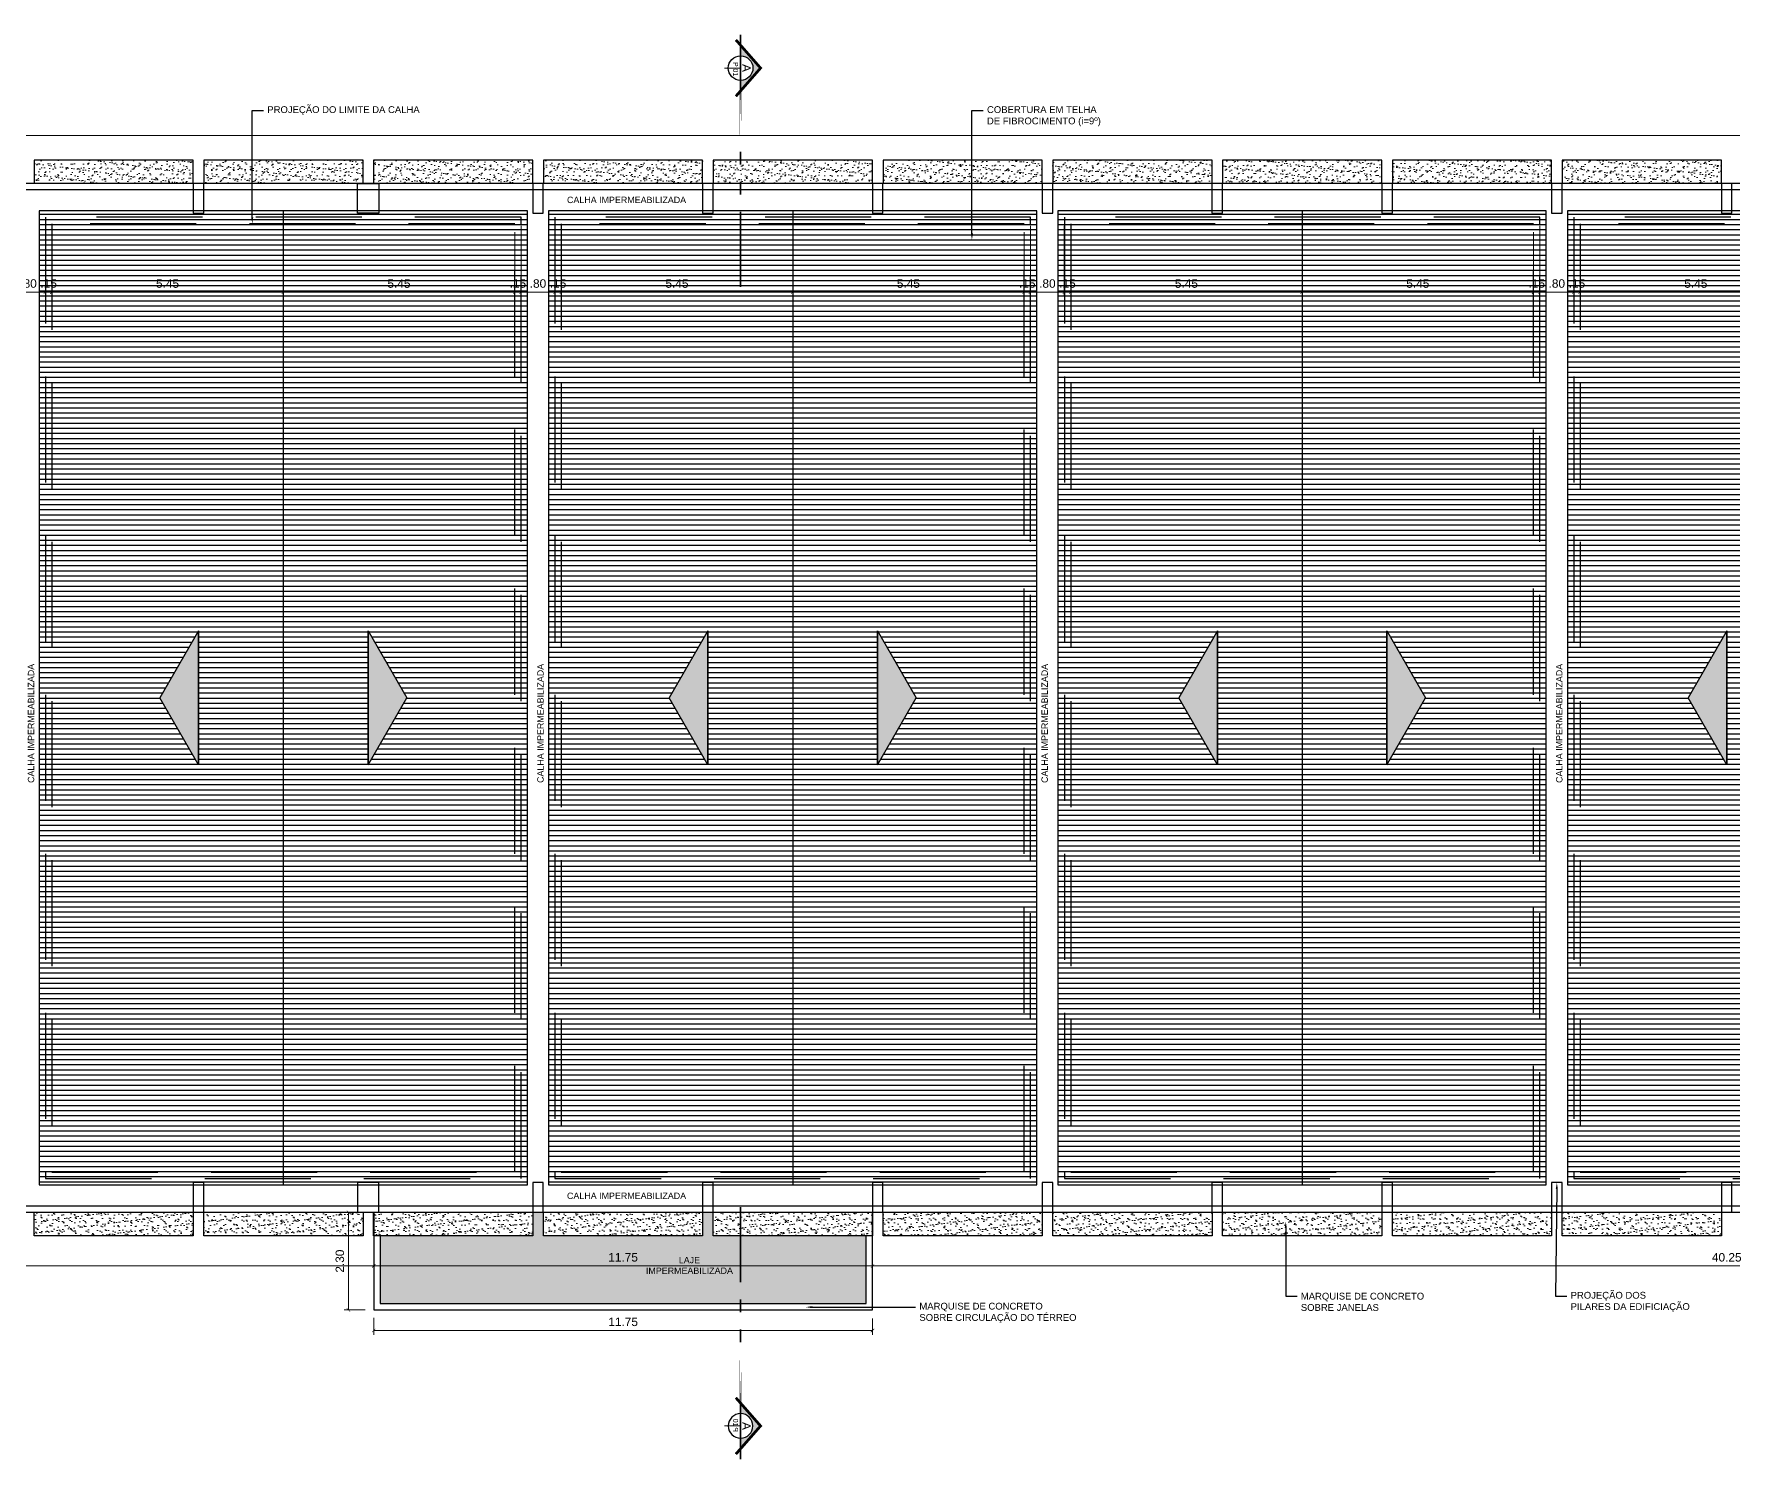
# Model space of a CAD drawing. Header units: metres. Extents: x 2362 to 4220, y 91 to 382.
# Drawn here: x 2886.05 to 2926.05, y 216.11 to 249.72 of the extents above; entities that cross this region are included whole.
import ezdxf
from ezdxf import colors
from ezdxf.entities.mleader import LeaderData, LeaderLine
from ezdxf.enums import TextEntityAlignment as Align
from ezdxf.math import Vec2, Vec3

# ---------------------------------------------------------------- set-up
doc = ezdxf.new("R2010")
doc.units = ezdxf.units.M
doc.header["$LTSCALE"] = 5
doc.header["$MEASUREMENT"] = 0
doc.linetypes.add('DASHED', pattern=[0.75, 0.5, -0.25])
for name, color, linetype, lineweight in [('2prancha', 4, 'Continuous', 18), ('COTAS', 1, 'Continuous', 0), ('HACH', 251, 'Continuous', 5), ('texto', 3, 'Continuous', 25)]:
    doc.layers.add(name, color=color, linetype=linetype, lineweight=lineweight)
for name, color, linetype in [('COTA 1 100', 2, 'Continuous'), ('HACHURA', 251, 'Continuous'), ('PENA 0.15', 7, 'Continuous'), ('PENA 01', 1, 'Continuous'), ('PENA 02', 2, 'Continuous'), ('PENA 06', 6, 'Continuous'), ('projeção', 7, 'DASHED'), ('SIMB_CORTE', 3, 'Continuous'), ('TXT ESPECIFICAÇÕES', 7, 'Continuous')]:
    doc.layers.add(name, color=color, linetype=linetype)
doc.styles.add('Luana', font='arial.ttf')
doc.styles.get("Standard").update_dxf_attribs({"font": 'arial.ttf'})
doc.dimstyles.new('arial100', dxfattribs={"dimtxt": 0.2, "dimasz": 0.08, "dimexe": 0.1, "dimexo": 0.2, "dimgap": 0.1, "dimtad": 1, "dimzin": 4, "dimdsep": 46, "dimtxsty": 'Luana', "dimblk": 'ARCHTICK', "dimcen": 0, "dimclrd": 7, "dimclre": 7, "dimclrt": 256, "dimadec": 0, "dimazin": 0, "dimtfac": 1, "dimtix": 1, "dimtmove": 0, "dimatfit": 3, "dimldrblk": 'CLOSEDBLANK', "dimfxl": 0, "dimlwd": 5, "dimlwe": 5, "dimarcsym": 0})

# ---------------------------------------------------------------- blocks, each defined once
blk = doc.blocks.new('marqcob')
at = {"layer": 'HACH'}
h = blk.add_hatch(dxfattribs=at)
h.set_pattern_fill('AR-SAND', color=256, scale=0.1, style=0)
h.set_pattern_definition([(37.5, (3333.03723, 129.61111), (-0.0062993, 0.1926824), [0, -0.152, 0, -0.17, 0, -0.1625]), (7.5, (3333.03723, 129.6111), (0.176978, 0.282215), [0, -0.082, 0, -0.137, 0, -0.0525]), (327.5, (3332.91423, 129.61111), (0.311414, 0.000566), [0, -0.05, 0, -0.18, 0, -0.235]), (317.5, (3332.91423, 129.6111), (0.300613, 0.087768), [0, -0.025, 0, -0.118, 0, -0.135])])
h.paths.add_polyline_path([(3336.787, 130.161), (3333.037, 130.161), (3333.037, 129.611), (3336.787, 129.611)])
at = {"layer": 'PENA 02'}
for p, q in [((3333.037, 129.611), (3333.037, 130.161)), ((3336.787, 130.161), (3336.787, 129.611)), ((3336.787, 129.611), (3333.037, 129.611))]:
    blk.add_line(p, q, dxfattribs=at)
blk = doc.blocks.new('cob 1')
at = {"layer": 'HACHURA', "ltscale": 1.5}
h = blk.add_hatch(dxfattribs=at)
h.set_pattern_fill('_USER,_O', color=256, scale=0.12, pattern_type=0)
h.set_pattern_definition([(0, (0.12266, -0.05), (0, 0.12), [])])
h.paths.add_polyline_path([(5.874, 22.9), (0.123, 22.9), (0.123, -0.05), (5.874, -0.05)])
h.paths.add_polyline_path([(3.878, 13.001), (3.878, 9.849), (2.967, 11.425)], flags=16)
h.paths.add_polyline_path([(5.874, -0.05), (11.625, -0.05), (11.625, 22.9), (5.874, 22.9)])
h.paths.add_polyline_path([(7.87, 13.001), (8.781, 11.425), (7.87, 9.849)], flags=16)
at = {"layer": 'PENA 0.15', "ltscale": 1.5}
h = blk.add_hatch(color=256, dxfattribs=at)
h.dxf.hatch_style = 1
h.paths.add_polyline_path([(3.878, 13.001), (2.967, 11.425), (3.878, 9.849)])
h = blk.add_hatch(color=256, dxfattribs=at)
h.dxf.hatch_style = 1
h.paths.add_polyline_path([(7.87, 9.849), (8.781, 11.425), (7.87, 13.001)])
for points in [[(3.878, 9.849), (3.878, 13.001), (2.967, 11.425)], [(3.878, 13.001), (3.878, 9.849), (2.967, 11.425)], [(7.87, 9.849), (7.87, 13.001), (8.781, 11.425)], [(7.87, 13.001), (7.87, 9.849), (8.781, 11.425)]]:
    blk.add_lwpolyline(points, dxfattribs=at)
at = {"layer": 'PENA 01'}
blk.add_lwpolyline([(0.123, -0.05), (11.625, -0.05), (11.625, 22.9), (0.123, 22.9)], close=True, dxfattribs=at)
at = {"layer": 'PENA 02', "ltscale": 1.5}
blk.add_line((5.874, 22.9), (5.874, -0.05), dxfattribs=at)
at = {"layer": 'PENA 06', "ltscale": 1.5}
blk.add_line((11.625, 0), (11.625, 18.47), dxfattribs=at)
at = {"layer": 'projeção'}
for points in [[(0.273, 0.1), (11.475, 0.1), (11.475, 22.75), (0.273, 22.75)], [(0.423, 0.25), (11.325, 0.25), (11.325, 22.6), (0.423, 22.6)]]:
    blk.add_lwpolyline(points, close=True, dxfattribs=at)
blk = doc.blocks.new('SIMBOLOCORTE')
at = {"layer": 'PENA 02'}
blk.add_hatch(color=251, dxfattribs=at).paths.add_polyline_path([(0.29, 0), (0.537, 0), (0, 0.47), (-0.537, 0), (-0.29, 0, -1)])
at = {"layer": 'COTAS', "ltscale": 50}
blk.add_lwpolyline([(0, -0.378), (0, 0)], dxfattribs=at)
at = {"layer": 'PENA 02', "const_width": 0.0654}
blk.add_lwpolyline([(-0.665, -0.112), (0, 0.47), (0.665, -0.112)], dxfattribs=at)
at = {"layer": 'PENA 02', "color": 1, "const_width": 0.0392}
blk.add_lwpolyline([(1.648, 0), (-0.785, 0)], close=True, dxfattribs=at)
for points in [[(2.274, 0), (1.969, 0)], [(2.98, 0), (2.675, 0)], [(5.159, 0), (3.381, 0)]]:
    blk.add_lwpolyline(points, dxfattribs=at)
at = {"layer": 'PENA 02'}
blk.add_circle((0, 0), 0.29, dxfattribs=at)
at = {"layer": 'PENA 02', "style": 'Luana'}
for tag, height, p in [('CORTE', 0.2, (-0.001, 0.04)), ('PRANCHA', 0.117, (0.102, -0.177))]:
    blk.add_attdef(tag, text='', height=height, dxfattribs=at).set_placement(p, align=Align.CENTER)
at = {"layer": 'texto', "color": 250, "style": 'Luana'}
blk.add_text('P', height=0.117, dxfattribs=at).set_placement((-0.143, -0.176))
blk = doc.blocks.new('_ArchTick')
at = {"color": 0, "linetype": 'ByBlock', "const_width": 0.15}
blk.add_lwpolyline([(-0.5, -0.5), (0.5, 0.5)], dxfattribs=at)
blk = doc.blocks.new('*D56')
at = {"layer": 'COTA 1 100', "color": 7, "lineweight": 5}
for p, q in [((2813.798, 246.399), (2813.798, 247.43)), ((2946.048, 247.33), (2813.798, 247.33)), ((2946.048, 246.399), (2946.048, 247.43))]:
    blk.add_line(p, q, dxfattribs=at)
at = {"layer": 'Defpoints', "color": 0}
for p in [(2813.798, 247.33), (2813.798, 246.199), (2946.048, 246.199)]:
    blk.add_point(p, dxfattribs=at)
at = {"layer": 'COTA 1 100', "color": 7, "lineweight": 5, "xscale": 0.08, "yscale": 0.08, "zscale": 0.08, "rotation": 180}
blk.add_blockref('_ArchTick', (2813.798, 247.33), dxfattribs=at)
at = {"layer": 'COTA 1 100', "color": 7, "lineweight": 5, "xscale": 0.08, "yscale": 0.08, "zscale": 0.08}
blk.add_blockref('_ArchTick', (2946.048, 247.33), dxfattribs=at)
at = {"layer": 'COTA 1 100', "insert": (2879.923, 247.532), "char_height": 0.2, "attachment_point": 5, "style": 'Luana'}
blk.add_mtext('132.25', dxfattribs=at)
blk = doc.blocks.new('_ClosedBlank')
at = {"layer": '2prancha', "color": 0, "lineweight": -2}
for p, q in [((-1, 0.17), (0, 0)), ((-1, 0.17), (-1, -0.17)), ((0, 0), (-1, -0.17))]:
    blk.add_line(p, q, dxfattribs=at)
blk = doc.blocks.new('*D92')
at = {"layer": 'COTA 1 100', "color": 7, "lineweight": 5}
for p, q in [((2885.523, 245.199), (2885.523, 243.536)), ((2886.32, 245.199), (2886.32, 243.536)), ((2885.523, 243.636), (2886.32, 243.636))]:
    blk.add_line(p, q, dxfattribs=at)
at = {"layer": 'Defpoints', "color": 0}
for p in [(2885.523, 245.399), (2886.32, 245.399), (2886.32, 243.636)]:
    blk.add_point(p, dxfattribs=at)
at = {"layer": 'COTA 1 100', "color": 7, "lineweight": 5, "xscale": 0.08, "yscale": 0.08, "zscale": 0.08, "rotation": 180}
blk.add_blockref('_ArchTick', (2885.523, 243.636), dxfattribs=at)
at = {"layer": 'COTA 1 100', "color": 7, "lineweight": 5, "xscale": 0.08, "yscale": 0.08, "zscale": 0.08}
blk.add_blockref('_ArchTick', (2886.32, 243.636), dxfattribs=at)
at = {"layer": 'COTA 1 100', "insert": (2885.921, 243.838), "char_height": 0.2, "attachment_point": 5, "style": 'Luana'}
blk.add_mtext('.80', dxfattribs=at)
blk = doc.blocks.new('*D93')
at = {"layer": 'COTA 1 100', "color": 7, "lineweight": 5}
for p, q in [((2886.32, 245.199), (2886.32, 243.536)), ((2886.47, 245.049), (2886.47, 243.536)), ((2886.32, 243.636), (2886.24, 243.636)), ((2886.32, 243.636), (2886.47, 243.636)), ((2886.47, 243.636), (2886.55, 243.636))]:
    blk.add_line(p, q, dxfattribs=at)
at = {"layer": 'Defpoints', "color": 0}
for p in [(2886.32, 245.399), (2886.47, 245.249), (2886.47, 243.636)]:
    blk.add_point(p, dxfattribs=at)
at = {"layer": 'COTA 1 100', "color": 7, "lineweight": 5, "xscale": 0.08, "yscale": 0.08, "zscale": 0.08}
blk.add_blockref('_ArchTick', (2886.32, 243.636), dxfattribs=at)
at = {"layer": 'COTA 1 100', "color": 7, "lineweight": 5, "xscale": 0.08, "yscale": 0.08, "zscale": 0.08, "rotation": 180}
blk.add_blockref('_ArchTick', (2886.47, 243.636), dxfattribs=at)
at = {"layer": 'COTA 1 100', "insert": (2886.395, 243.838), "char_height": 0.2, "attachment_point": 5, "style": 'Luana'}
blk.add_mtext('.15', dxfattribs=at)
blk = doc.blocks.new('*D94')
at = {"layer": 'COTA 1 100', "color": 7, "lineweight": 5}
for p, q in [((2886.47, 245.049), (2886.47, 243.536)), ((2891.921, 245.049), (2891.921, 243.536)), ((2886.47, 243.636), (2891.921, 243.636))]:
    blk.add_line(p, q, dxfattribs=at)
at = {"layer": 'Defpoints', "color": 0}
for p in [(2886.47, 245.249), (2891.921, 245.249), (2891.921, 243.636)]:
    blk.add_point(p, dxfattribs=at)
at = {"layer": 'COTA 1 100', "color": 7, "lineweight": 5, "xscale": 0.08, "yscale": 0.08, "zscale": 0.08, "rotation": 180}
blk.add_blockref('_ArchTick', (2886.47, 243.636), dxfattribs=at)
at = {"layer": 'COTA 1 100', "color": 7, "lineweight": 5, "xscale": 0.08, "yscale": 0.08, "zscale": 0.08}
blk.add_blockref('_ArchTick', (2891.921, 243.636), dxfattribs=at)
at = {"layer": 'COTA 1 100', "insert": (2889.196, 243.837), "char_height": 0.2, "attachment_point": 5, "style": 'Luana'}
blk.add_mtext('5.45', dxfattribs=at)
blk = doc.blocks.new('*D95')
at = {"layer": 'COTA 1 100', "color": 7, "lineweight": 5}
for p, q in [((2891.921, 245.049), (2891.921, 243.536)), ((2897.373, 245.049), (2897.373, 243.536)), ((2891.921, 243.636), (2897.373, 243.636))]:
    blk.add_line(p, q, dxfattribs=at)
at = {"layer": 'Defpoints', "color": 0}
for p in [(2891.921, 245.249), (2897.373, 245.249), (2897.373, 243.636)]:
    blk.add_point(p, dxfattribs=at)
at = {"layer": 'COTA 1 100', "color": 7, "lineweight": 5, "xscale": 0.08, "yscale": 0.08, "zscale": 0.08, "rotation": 180}
blk.add_blockref('_ArchTick', (2891.921, 243.636), dxfattribs=at)
at = {"layer": 'COTA 1 100', "color": 7, "lineweight": 5, "xscale": 0.08, "yscale": 0.08, "zscale": 0.08}
blk.add_blockref('_ArchTick', (2897.373, 243.636), dxfattribs=at)
at = {"layer": 'COTA 1 100', "insert": (2894.647, 243.837), "char_height": 0.2, "attachment_point": 5, "style": 'Luana'}
blk.add_mtext('5.45', dxfattribs=at)
blk = doc.blocks.new('*D96')
at = {"layer": 'COTA 1 100', "color": 7, "lineweight": 5}
for p, q in [((2897.373, 245.049), (2897.373, 243.536)), ((2897.523, 245.199), (2897.523, 243.536)), ((2897.373, 243.636), (2897.293, 243.636)), ((2897.373, 243.636), (2897.523, 243.636)), ((2897.523, 243.636), (2897.603, 243.636))]:
    blk.add_line(p, q, dxfattribs=at)
at = {"layer": 'Defpoints', "color": 0}
for p in [(2897.373, 245.249), (2897.523, 245.399), (2897.523, 243.636)]:
    blk.add_point(p, dxfattribs=at)
at = {"layer": 'COTA 1 100', "color": 7, "lineweight": 5, "xscale": 0.08, "yscale": 0.08, "zscale": 0.08}
blk.add_blockref('_ArchTick', (2897.373, 243.636), dxfattribs=at)
at = {"layer": 'COTA 1 100', "color": 7, "lineweight": 5, "xscale": 0.08, "yscale": 0.08, "zscale": 0.08, "rotation": 180}
blk.add_blockref('_ArchTick', (2897.523, 243.636), dxfattribs=at)
at = {"layer": 'COTA 1 100', "insert": (2897.448, 243.838), "char_height": 0.2, "attachment_point": 5, "style": 'Luana'}
blk.add_mtext('.15', dxfattribs=at)
blk = doc.blocks.new('*D97')
at = {"layer": 'COTA 1 100', "color": 7, "lineweight": 5}
for p, q in [((2897.523, 245.199), (2897.523, 243.536)), ((2898.32, 245.199), (2898.32, 243.536)), ((2897.523, 243.636), (2898.32, 243.636))]:
    blk.add_line(p, q, dxfattribs=at)
at = {"layer": 'Defpoints', "color": 0}
for p in [(2897.523, 245.399), (2898.32, 245.399), (2898.32, 243.636)]:
    blk.add_point(p, dxfattribs=at)
at = {"layer": 'COTA 1 100', "color": 7, "lineweight": 5, "xscale": 0.08, "yscale": 0.08, "zscale": 0.08, "rotation": 180}
blk.add_blockref('_ArchTick', (2897.523, 243.636), dxfattribs=at)
at = {"layer": 'COTA 1 100', "color": 7, "lineweight": 5, "xscale": 0.08, "yscale": 0.08, "zscale": 0.08}
blk.add_blockref('_ArchTick', (2898.32, 243.636), dxfattribs=at)
at = {"layer": 'COTA 1 100', "insert": (2897.921, 243.838), "char_height": 0.2, "attachment_point": 5, "style": 'Luana'}
blk.add_mtext('.80', dxfattribs=at)
blk = doc.blocks.new('*D98')
at = {"layer": 'COTA 1 100', "color": 7, "lineweight": 5}
for p, q in [((2898.32, 245.199), (2898.32, 243.536)), ((2898.47, 245.049), (2898.47, 243.536)), ((2898.32, 243.636), (2898.24, 243.636)), ((2898.32, 243.636), (2898.47, 243.636)), ((2898.47, 243.636), (2898.55, 243.636))]:
    blk.add_line(p, q, dxfattribs=at)
at = {"layer": 'Defpoints', "color": 0}
for p in [(2898.32, 245.399), (2898.47, 245.249), (2898.47, 243.636)]:
    blk.add_point(p, dxfattribs=at)
at = {"layer": 'COTA 1 100', "color": 7, "lineweight": 5, "xscale": 0.08, "yscale": 0.08, "zscale": 0.08}
blk.add_blockref('_ArchTick', (2898.32, 243.636), dxfattribs=at)
at = {"layer": 'COTA 1 100', "color": 7, "lineweight": 5, "xscale": 0.08, "yscale": 0.08, "zscale": 0.08, "rotation": 180}
blk.add_blockref('_ArchTick', (2898.47, 243.636), dxfattribs=at)
at = {"layer": 'COTA 1 100', "insert": (2898.395, 243.838), "char_height": 0.2, "attachment_point": 5, "style": 'Luana'}
blk.add_mtext('.15', dxfattribs=at)
blk = doc.blocks.new('*D99')
at = {"layer": 'COTA 1 100', "color": 7, "lineweight": 5}
for p, q in [((2898.47, 245.049), (2898.47, 243.536)), ((2903.921, 245.049), (2903.921, 243.536)), ((2898.47, 243.636), (2903.921, 243.636))]:
    blk.add_line(p, q, dxfattribs=at)
at = {"layer": 'Defpoints', "color": 0}
for p in [(2898.47, 245.249), (2903.921, 245.249), (2903.921, 243.636)]:
    blk.add_point(p, dxfattribs=at)
at = {"layer": 'COTA 1 100', "color": 7, "lineweight": 5, "xscale": 0.08, "yscale": 0.08, "zscale": 0.08, "rotation": 180}
blk.add_blockref('_ArchTick', (2898.47, 243.636), dxfattribs=at)
at = {"layer": 'COTA 1 100', "color": 7, "lineweight": 5, "xscale": 0.08, "yscale": 0.08, "zscale": 0.08}
blk.add_blockref('_ArchTick', (2903.921, 243.636), dxfattribs=at)
at = {"layer": 'COTA 1 100', "insert": (2901.196, 243.837), "char_height": 0.2, "attachment_point": 5, "style": 'Luana'}
blk.add_mtext('5.45', dxfattribs=at)
blk = doc.blocks.new('*D100')
at = {"layer": 'COTA 1 100', "color": 7, "lineweight": 5}
for p, q in [((2903.921, 245.049), (2903.921, 243.536)), ((2909.373, 245.049), (2909.373, 243.536)), ((2903.921, 243.636), (2909.373, 243.636))]:
    blk.add_line(p, q, dxfattribs=at)
at = {"layer": 'Defpoints', "color": 0}
for p in [(2903.921, 245.249), (2909.373, 245.249), (2909.373, 243.636)]:
    blk.add_point(p, dxfattribs=at)
at = {"layer": 'COTA 1 100', "color": 7, "lineweight": 5, "xscale": 0.08, "yscale": 0.08, "zscale": 0.08, "rotation": 180}
blk.add_blockref('_ArchTick', (2903.921, 243.636), dxfattribs=at)
at = {"layer": 'COTA 1 100', "color": 7, "lineweight": 5, "xscale": 0.08, "yscale": 0.08, "zscale": 0.08}
blk.add_blockref('_ArchTick', (2909.373, 243.636), dxfattribs=at)
at = {"layer": 'COTA 1 100', "insert": (2906.647, 243.837), "char_height": 0.2, "attachment_point": 5, "style": 'Luana'}
blk.add_mtext('5.45', dxfattribs=at)
blk = doc.blocks.new('*D101')
at = {"layer": 'COTA 1 100', "color": 7, "lineweight": 5}
for p, q in [((2909.373, 245.049), (2909.373, 243.536)), ((2909.523, 245.199), (2909.523, 243.536)), ((2909.373, 243.636), (2909.293, 243.636)), ((2909.373, 243.636), (2909.523, 243.636)), ((2909.523, 243.636), (2909.603, 243.636))]:
    blk.add_line(p, q, dxfattribs=at)
at = {"layer": 'Defpoints', "color": 0}
for p in [(2909.373, 245.249), (2909.523, 245.399), (2909.523, 243.636)]:
    blk.add_point(p, dxfattribs=at)
at = {"layer": 'COTA 1 100', "color": 7, "lineweight": 5, "xscale": 0.08, "yscale": 0.08, "zscale": 0.08}
blk.add_blockref('_ArchTick', (2909.373, 243.636), dxfattribs=at)
at = {"layer": 'COTA 1 100', "color": 7, "lineweight": 5, "xscale": 0.08, "yscale": 0.08, "zscale": 0.08, "rotation": 180}
blk.add_blockref('_ArchTick', (2909.523, 243.636), dxfattribs=at)
at = {"layer": 'COTA 1 100', "insert": (2909.448, 243.838), "char_height": 0.2, "attachment_point": 5, "style": 'Luana'}
blk.add_mtext('.15', dxfattribs=at)
blk = doc.blocks.new('*D102')
at = {"layer": 'COTA 1 100', "color": 7, "lineweight": 5}
for p, q in [((2909.523, 245.199), (2909.523, 243.536)), ((2910.32, 245.199), (2910.32, 243.536)), ((2909.523, 243.636), (2910.32, 243.636))]:
    blk.add_line(p, q, dxfattribs=at)
at = {"layer": 'Defpoints', "color": 0}
for p in [(2909.523, 245.399), (2910.32, 245.399), (2910.32, 243.636)]:
    blk.add_point(p, dxfattribs=at)
at = {"layer": 'COTA 1 100', "color": 7, "lineweight": 5, "xscale": 0.08, "yscale": 0.08, "zscale": 0.08, "rotation": 180}
blk.add_blockref('_ArchTick', (2909.523, 243.636), dxfattribs=at)
at = {"layer": 'COTA 1 100', "color": 7, "lineweight": 5, "xscale": 0.08, "yscale": 0.08, "zscale": 0.08}
blk.add_blockref('_ArchTick', (2910.32, 243.636), dxfattribs=at)
at = {"layer": 'COTA 1 100', "insert": (2909.921, 243.838), "char_height": 0.2, "attachment_point": 5, "style": 'Luana'}
blk.add_mtext('.80', dxfattribs=at)
blk = doc.blocks.new('*D103')
at = {"layer": 'COTA 1 100', "color": 7, "lineweight": 5}
for p, q in [((2910.32, 245.199), (2910.32, 243.536)), ((2910.47, 245.049), (2910.47, 243.536)), ((2910.32, 243.636), (2910.24, 243.636)), ((2910.32, 243.636), (2910.47, 243.636)), ((2910.47, 243.636), (2910.55, 243.636))]:
    blk.add_line(p, q, dxfattribs=at)
at = {"layer": 'Defpoints', "color": 0}
for p in [(2910.32, 245.399), (2910.47, 245.249), (2910.47, 243.636)]:
    blk.add_point(p, dxfattribs=at)
at = {"layer": 'COTA 1 100', "color": 7, "lineweight": 5, "xscale": 0.08, "yscale": 0.08, "zscale": 0.08}
blk.add_blockref('_ArchTick', (2910.32, 243.636), dxfattribs=at)
at = {"layer": 'COTA 1 100', "color": 7, "lineweight": 5, "xscale": 0.08, "yscale": 0.08, "zscale": 0.08, "rotation": 180}
blk.add_blockref('_ArchTick', (2910.47, 243.636), dxfattribs=at)
at = {"layer": 'COTA 1 100', "insert": (2910.395, 243.838), "char_height": 0.2, "attachment_point": 5, "style": 'Luana'}
blk.add_mtext('.15', dxfattribs=at)
blk = doc.blocks.new('*D104')
at = {"layer": 'COTA 1 100', "color": 7, "lineweight": 5}
for p, q in [((2910.47, 245.049), (2910.47, 243.536)), ((2915.921, 245.049), (2915.921, 243.536)), ((2910.47, 243.636), (2915.921, 243.636))]:
    blk.add_line(p, q, dxfattribs=at)
at = {"layer": 'Defpoints', "color": 0}
for p in [(2910.47, 245.249), (2915.921, 245.249), (2915.921, 243.636)]:
    blk.add_point(p, dxfattribs=at)
at = {"layer": 'COTA 1 100', "color": 7, "lineweight": 5, "xscale": 0.08, "yscale": 0.08, "zscale": 0.08, "rotation": 180}
blk.add_blockref('_ArchTick', (2910.47, 243.636), dxfattribs=at)
at = {"layer": 'COTA 1 100', "color": 7, "lineweight": 5, "xscale": 0.08, "yscale": 0.08, "zscale": 0.08}
blk.add_blockref('_ArchTick', (2915.921, 243.636), dxfattribs=at)
at = {"layer": 'COTA 1 100', "insert": (2913.196, 243.837), "char_height": 0.2, "attachment_point": 5, "style": 'Luana'}
blk.add_mtext('5.45', dxfattribs=at)
blk = doc.blocks.new('*D105')
at = {"layer": 'COTA 1 100', "color": 7, "lineweight": 5}
for p, q in [((2915.921, 245.049), (2915.921, 243.536)), ((2921.373, 245.049), (2921.373, 243.536)), ((2915.921, 243.636), (2921.373, 243.636))]:
    blk.add_line(p, q, dxfattribs=at)
at = {"layer": 'Defpoints', "color": 0}
for p in [(2915.921, 245.249), (2921.373, 245.249), (2921.373, 243.636)]:
    blk.add_point(p, dxfattribs=at)
at = {"layer": 'COTA 1 100', "color": 7, "lineweight": 5, "xscale": 0.08, "yscale": 0.08, "zscale": 0.08, "rotation": 180}
blk.add_blockref('_ArchTick', (2915.921, 243.636), dxfattribs=at)
at = {"layer": 'COTA 1 100', "color": 7, "lineweight": 5, "xscale": 0.08, "yscale": 0.08, "zscale": 0.08}
blk.add_blockref('_ArchTick', (2921.373, 243.636), dxfattribs=at)
at = {"layer": 'COTA 1 100', "insert": (2918.647, 243.837), "char_height": 0.2, "attachment_point": 5, "style": 'Luana'}
blk.add_mtext('5.45', dxfattribs=at)
blk = doc.blocks.new('*D106')
at = {"layer": 'COTA 1 100', "color": 7, "lineweight": 5}
for p, q in [((2921.373, 245.049), (2921.373, 243.536)), ((2921.523, 245.199), (2921.523, 243.536)), ((2921.373, 243.636), (2921.293, 243.636)), ((2921.373, 243.636), (2921.523, 243.636)), ((2921.523, 243.636), (2921.603, 243.636))]:
    blk.add_line(p, q, dxfattribs=at)
at = {"layer": 'Defpoints', "color": 0}
for p in [(2921.373, 245.249), (2921.523, 245.399), (2921.523, 243.636)]:
    blk.add_point(p, dxfattribs=at)
at = {"layer": 'COTA 1 100', "color": 7, "lineweight": 5, "xscale": 0.08, "yscale": 0.08, "zscale": 0.08}
blk.add_blockref('_ArchTick', (2921.373, 243.636), dxfattribs=at)
at = {"layer": 'COTA 1 100', "color": 7, "lineweight": 5, "xscale": 0.08, "yscale": 0.08, "zscale": 0.08, "rotation": 180}
blk.add_blockref('_ArchTick', (2921.523, 243.636), dxfattribs=at)
at = {"layer": 'COTA 1 100', "insert": (2921.448, 243.838), "char_height": 0.2, "attachment_point": 5, "style": 'Luana'}
blk.add_mtext('.15', dxfattribs=at)
blk = doc.blocks.new('*D107')
at = {"layer": 'COTA 1 100', "color": 7, "lineweight": 5}
for p, q in [((2921.523, 245.199), (2921.523, 243.536)), ((2922.32, 245.199), (2922.32, 243.536)), ((2921.523, 243.636), (2922.32, 243.636))]:
    blk.add_line(p, q, dxfattribs=at)
at = {"layer": 'Defpoints', "color": 0}
for p in [(2921.523, 245.399), (2922.32, 245.399), (2922.32, 243.636)]:
    blk.add_point(p, dxfattribs=at)
at = {"layer": 'COTA 1 100', "color": 7, "lineweight": 5, "xscale": 0.08, "yscale": 0.08, "zscale": 0.08, "rotation": 180}
blk.add_blockref('_ArchTick', (2921.523, 243.636), dxfattribs=at)
at = {"layer": 'COTA 1 100', "color": 7, "lineweight": 5, "xscale": 0.08, "yscale": 0.08, "zscale": 0.08}
blk.add_blockref('_ArchTick', (2922.32, 243.636), dxfattribs=at)
at = {"layer": 'COTA 1 100', "insert": (2921.921, 243.838), "char_height": 0.2, "attachment_point": 5, "style": 'Luana'}
blk.add_mtext('.80', dxfattribs=at)
blk = doc.blocks.new('*D108')
at = {"layer": 'COTA 1 100', "color": 7, "lineweight": 5}
for p, q in [((2922.32, 245.199), (2922.32, 243.536)), ((2922.47, 245.049), (2922.47, 243.536)), ((2922.32, 243.636), (2922.24, 243.636)), ((2922.32, 243.636), (2922.47, 243.636)), ((2922.47, 243.636), (2922.55, 243.636))]:
    blk.add_line(p, q, dxfattribs=at)
at = {"layer": 'Defpoints', "color": 0}
for p in [(2922.32, 245.399), (2922.47, 245.249), (2922.47, 243.636)]:
    blk.add_point(p, dxfattribs=at)
at = {"layer": 'COTA 1 100', "color": 7, "lineweight": 5, "xscale": 0.08, "yscale": 0.08, "zscale": 0.08}
blk.add_blockref('_ArchTick', (2922.32, 243.636), dxfattribs=at)
at = {"layer": 'COTA 1 100', "color": 7, "lineweight": 5, "xscale": 0.08, "yscale": 0.08, "zscale": 0.08, "rotation": 180}
blk.add_blockref('_ArchTick', (2922.47, 243.636), dxfattribs=at)
at = {"layer": 'COTA 1 100', "insert": (2922.395, 243.838), "char_height": 0.2, "attachment_point": 5, "style": 'Luana'}
blk.add_mtext('.15', dxfattribs=at)
blk = doc.blocks.new('*D109')
at = {"layer": 'COTA 1 100', "color": 7, "lineweight": 5}
for p, q in [((2927.921, 245.349), (2927.921, 243.536)), ((2922.47, 245.049), (2922.47, 243.536)), ((2922.47, 243.636), (2927.921, 243.636))]:
    blk.add_line(p, q, dxfattribs=at)
at = {"layer": 'Defpoints', "color": 0}
for p in [(2922.47, 245.249), (2927.921, 245.549), (2927.921, 243.636)]:
    blk.add_point(p, dxfattribs=at)
at = {"layer": 'COTA 1 100', "color": 7, "lineweight": 5, "xscale": 0.08, "yscale": 0.08, "zscale": 0.08, "rotation": 180}
blk.add_blockref('_ArchTick', (2922.47, 243.636), dxfattribs=at)
at = {"layer": 'COTA 1 100', "color": 7, "lineweight": 5, "xscale": 0.08, "yscale": 0.08, "zscale": 0.08}
blk.add_blockref('_ArchTick', (2927.921, 243.636), dxfattribs=at)
at = {"layer": 'COTA 1 100', "insert": (2925.196, 243.837), "char_height": 0.2, "attachment_point": 5, "style": 'Luana'}
blk.add_mtext('5.45', dxfattribs=at)
blk = doc.blocks.new('*D129')
at = {"layer": 'COTA 1 100', "color": 7, "lineweight": 5}
for p, q in [((2893.855, 221.949), (2893.357, 221.949)), ((2893.457, 219.649), (2893.457, 221.949)), ((2893.852, 219.649), (2893.357, 219.649))]:
    blk.add_line(p, q, dxfattribs=at)
at = {"layer": 'Defpoints', "color": 0}
for p in [(2893.457, 221.949), (2894.055, 221.949), (2894.052, 219.649)]:
    blk.add_point(p, dxfattribs=at)
at = {"layer": 'COTA 1 100', "color": 7, "lineweight": 5, "xscale": 0.08, "yscale": 0.08, "zscale": 0.08}
for p, rotation in [((2893.457, 221.949), 90), ((2893.457, 219.649), 270)]:
    blk.add_blockref('_ArchTick', p, dxfattribs=dict(at, rotation=rotation))
at = {"layer": 'COTA 1 100', "insert": (2893.255, 220.799), "char_height": 0.2, "attachment_point": 5, "rotation": 90, "style": 'Luana'}
blk.add_mtext('2.30', dxfattribs=at)
blk = doc.blocks.new('*D130')
at = {"layer": 'COTA 1 100', "color": 7, "lineweight": 5}
for p, q in [((2894.052, 219.462), (2894.052, 219.065)), ((2905.802, 219.449), (2905.802, 219.065)), ((2905.802, 219.165), (2894.052, 219.165))]:
    blk.add_line(p, q, dxfattribs=at)
at = {"layer": 'Defpoints', "color": 0}
for p in [(2894.052, 219.662), (2905.802, 219.649), (2894.052, 219.165)]:
    blk.add_point(p, dxfattribs=at)
at = {"layer": 'COTA 1 100', "color": 7, "lineweight": 5, "xscale": 0.08, "yscale": 0.08, "zscale": 0.08, "rotation": 180}
blk.add_blockref('_ArchTick', (2894.052, 219.165), dxfattribs=at)
at = {"layer": 'COTA 1 100', "color": 7, "lineweight": 5, "xscale": 0.08, "yscale": 0.08, "zscale": 0.08}
blk.add_blockref('_ArchTick', (2905.802, 219.165), dxfattribs=at)
at = {"layer": 'COTA 1 100', "insert": (2899.927, 219.367), "char_height": 0.2, "attachment_point": 5, "style": 'Luana'}
blk.add_mtext('11.75', dxfattribs=at)
blk = doc.blocks.new('*D212')
at = {"layer": 'COTA 1 100', "color": 7, "lineweight": 5}
for p, q in [((2946.048, 221.749), (2946.048, 220.586)), ((2905.8, 221.199), (2905.8, 220.586)), ((2946.048, 220.686), (2905.8, 220.686))]:
    blk.add_line(p, q, dxfattribs=at)
at = {"layer": 'Defpoints', "color": 0}
for p in [(2946.048, 221.949), (2905.8, 221.399), (2905.8, 220.686)]:
    blk.add_point(p, dxfattribs=at)
at = {"layer": 'COTA 1 100', "color": 7, "lineweight": 5, "xscale": 0.08, "yscale": 0.08, "zscale": 0.08, "rotation": 180}
blk.add_blockref('_ArchTick', (2905.8, 220.686), dxfattribs=at)
at = {"layer": 'COTA 1 100', "color": 7, "lineweight": 5, "xscale": 0.08, "yscale": 0.08, "zscale": 0.08}
blk.add_blockref('_ArchTick', (2946.048, 220.686), dxfattribs=at)
at = {"layer": 'COTA 1 100', "insert": (2925.924, 220.888), "char_height": 0.2, "attachment_point": 5, "style": 'Luana'}
blk.add_mtext('40.25', dxfattribs=at)
blk = doc.blocks.new('*D213')
at = {"layer": 'COTA 1 100', "color": 7, "lineweight": 5}
for p, q in [((2905.8, 221.199), (2905.8, 220.586)), ((2894.052, 219.849), (2894.052, 220.786)), ((2905.8, 220.686), (2894.052, 220.686))]:
    blk.add_line(p, q, dxfattribs=at)
at = {"layer": 'Defpoints', "color": 0}
for p in [(2905.8, 221.399), (2894.052, 220.686), (2894.052, 219.649)]:
    blk.add_point(p, dxfattribs=at)
at = {"layer": 'COTA 1 100', "color": 7, "lineweight": 5, "xscale": 0.08, "yscale": 0.08, "zscale": 0.08, "rotation": 180}
blk.add_blockref('_ArchTick', (2894.052, 220.686), dxfattribs=at)
at = {"layer": 'COTA 1 100', "color": 7, "lineweight": 5, "xscale": 0.08, "yscale": 0.08, "zscale": 0.08}
blk.add_blockref('_ArchTick', (2905.8, 220.686), dxfattribs=at)
at = {"layer": 'COTA 1 100', "insert": (2899.926, 220.888), "char_height": 0.2, "attachment_point": 5, "style": 'Luana'}
blk.add_mtext('11.75', dxfattribs=at)
blk = doc.blocks.new('*D214')
at = {"layer": 'COTA 1 100', "color": 7, "lineweight": 5}
for p, q in [((2813.798, 221.749), (2813.798, 220.586)), ((2894.052, 220.686), (2813.798, 220.686)), ((2894.052, 219.849), (2894.052, 220.786))]:
    blk.add_line(p, q, dxfattribs=at)
at = {"layer": 'Defpoints', "color": 0}
for p in [(2813.798, 221.949), (2813.798, 220.686), (2894.052, 219.649)]:
    blk.add_point(p, dxfattribs=at)
at = {"layer": 'COTA 1 100', "color": 7, "lineweight": 5, "xscale": 0.08, "yscale": 0.08, "zscale": 0.08, "rotation": 180}
blk.add_blockref('_ArchTick', (2813.798, 220.686), dxfattribs=at)
at = {"layer": 'COTA 1 100', "color": 7, "lineweight": 5, "xscale": 0.08, "yscale": 0.08, "zscale": 0.08}
blk.add_blockref('_ArchTick', (2894.052, 220.686), dxfattribs=at)
at = {"layer": 'COTA 1 100', "insert": (2853.925, 220.888), "char_height": 0.2, "attachment_point": 5, "style": 'Luana'}
blk.add_mtext('80.25', dxfattribs=at)

msp = doc.modelspace()

# ---------------------------------------------------------------- hatches: boundary and pattern name
at = {"layer": 'HACHURA', "ltscale": 1.5}
h = msp.add_hatch(dxfattribs=at)
h.set_pattern_fill('AR-CONC', color=256, scale=0.05, style=0)
h.set_pattern_definition([(50, (2894.20242, 219.7992), (0.35863, -0.031376), [0.0375, -0.4125]), (355, (2894.2024, 219.7992), (-0.069376, 0.376096), [0.03, -0.33]), (100.4514, (2894.2323, 219.7966), (0.289255, 0.34472), [0.03187, -0.350571]), (46.184, (2894.2024, 219.8992), (0.53362, -0.08276), [0.05625, -0.61875]), (96.6356, (2894.2469, 219.8923), (0.467331, 0.48706), [0.047805, -0.525857]), (351.184, (2894.2024, 219.8992), (0.46733, 0.48706), [0.045, -0.495]), (21, (2894.25242, 219.8742), (0.2984535, -0.2013094), [0.0375, -0.4125]), (326, (2894.2524, 219.8742), (0.121658, 0.362575), [0.03, -0.33]), (71.4514, (2894.2773, 219.85743), (0.420111, 0.161265), [0.03187, -0.350571]), (37.5, (2894.20242, 219.79921), (0.0060799, 0.1664469), [0, -0.326, 0, -0.335, 0, -0.33125]), (7.5, (2894.20242, 219.7992), (0.1315348, 0.1972059), [0, -0.191, 0, -0.3185, 0, -0.12625]), (327.5, (2894.09092, 219.79921), (0.2669112, -0.0112774), [0, -0.125, 0, -0.39, 0, -0.5175]), (317.5, (2894.04092, 219.7992), (0.291593, 0.0500525), [0, -0.1625, 0, -0.259, 0, -0.3675])])
h.paths.add_polyline_path([(2905.6525, 221.3992), (2902.0501, 221.3992), (2902.0501, 221.9492), (2901.8001, 221.9492), (2901.8001, 221.3992), (2898.0501, 221.3992), (2898.0501, 221.9492), (2897.7976, 221.9492), (2897.7976, 221.3992), (2894.2041, 221.3992), (2894.2024, 219.7992), (2905.6523, 219.7992)])

# ---------------------------------------------------------------- linework, layer by layer
at = {"layer": 'PENA 01'}
for p, q in [((2894.0547, 221.9492), (2894.0523, 219.6492)), ((2905.6526, 221.9492), (2905.6526, 221.9492)), ((2905.8023, 219.6492), (2905.8026, 221.9492)), ((2894.2041, 221.3992), (2894.2024, 219.7992)), ((2905.6523, 219.7992), (2905.6525, 221.3992)), ((2894.0523, 219.6492), (2905.8023, 219.6492)), ((2894.2024, 219.7992), (2905.6523, 219.7992))]:
    msp.add_line(p, q, dxfattribs=at)
at = {"layer": 'PENA 06', "ltscale": 1.5}
for points in [[(2813.7976, 221.9492), (2946.0476, 221.9492), (2946.0476, 246.1992), (2813.7976, 246.1992)], [(2813.9476, 222.0992), (2945.8976, 222.0992), (2945.8976, 246.0492), (2813.9476, 246.0492)]]:
    msp.add_lwpolyline(points, close=True, dxfattribs=at)
at = {"layer": 'projeção'}
for points in [[(2889.7976, 245.4992), (2890.0476, 245.4992), (2890.0476, 246.1992), (2889.7976, 246.1992)], [(2893.6726, 246.1992), (2894.1726, 246.1992), (2894.1726, 245.4992), (2893.6726, 245.4992)], [(2897.7976, 245.4992), (2898.0476, 245.4992), (2898.0476, 246.1992), (2897.7976, 246.1992)], [(2901.7976, 245.4992), (2902.0476, 245.4992), (2902.0476, 246.1992), (2901.7976, 246.1992)], [(2905.7976, 245.4992), (2906.0476, 245.4992), (2906.0476, 246.1992), (2905.7976, 246.1992)], [(2909.7976, 245.4992), (2910.0476, 245.4992), (2910.0476, 246.1992), (2909.7976, 246.1992)], [(2913.7976, 245.4992), (2914.0476, 245.4992), (2914.0476, 246.1992), (2913.7976, 246.1992)], [(2917.7976, 245.4992), (2918.0476, 245.4992), (2918.0476, 246.1992), (2917.7976, 246.1992)], [(2921.7976, 245.4992), (2922.0476, 245.4992), (2922.0476, 246.1992), (2921.7976, 246.1992)], [(2925.7976, 245.4992), (2926.0476, 245.4992), (2926.0476, 246.1992), (2925.7976, 246.1992)], [(2890.0476, 222.6492), (2889.7976, 222.6492), (2889.7976, 221.9492), (2890.0476, 221.9492)], [(2893.6726, 221.9492), (2894.1726, 221.9492), (2894.1726, 222.6492), (2893.6726, 222.6492)], [(2898.0476, 222.6492), (2897.7976, 222.6492), (2897.7976, 221.9492), (2898.0476, 221.9492)], [(2902.0476, 222.6492), (2901.7976, 222.6492), (2901.7976, 221.9492), (2902.0476, 221.9492)], [(2906.0476, 222.6492), (2905.7976, 222.6492), (2905.7976, 221.9492), (2906.0476, 221.9492)], [(2910.0476, 222.6492), (2909.7976, 222.6492), (2909.7976, 221.9492), (2910.0476, 221.9492)], [(2914.0476, 222.6492), (2913.7976, 222.6492), (2913.7976, 221.9492), (2914.0476, 221.9492)], [(2918.0476, 222.6492), (2917.7976, 222.6492), (2917.7976, 221.9492), (2918.0476, 221.9492)], [(2922.0476, 222.6492), (2921.7976, 222.6492), (2921.7976, 221.9492), (2922.0476, 221.9492)], [(2926.0476, 222.6492), (2925.7976, 222.6492), (2925.7976, 221.9492), (2926.0476, 221.9492)]]:
    msp.add_lwpolyline(points, close=True, dxfattribs=at)

# ---------------------------------------------------------------- block references
at = {"layer": 'PENA 06', "xscale": -1, "rotation": 180}
for p in [(-446.9871, 376.3603), (-442.9871, 376.3603), (-438.9896, 376.3603), (-434.9871, 376.3603), (-430.9871, 376.3603), (-426.9871, 376.3603), (-422.9871, 376.3603), (-418.9896, 376.3603), (-414.9871, 376.3603), (-410.9871, 376.3603)]:
    msp.add_blockref('marqcob', p, dxfattribs=at)
at = {"layer": 'PENA 06'}
for name, p in [('cob 1', (2886.0476, 222.6492)), ('cob 1', (2898.0476, 222.6492)), ('cob 1', (2910.0476, 222.6492)), ('cob 1', (2922.0476, 222.6492)), ('marqcob', (-446.9871, 91.7881)), ('marqcob', (-442.9871, 91.7881)), ('marqcob', (-438.9896, 91.7881)), ('marqcob', (-434.9871, 91.7881)), ('marqcob', (-430.9871, 91.7881)), ('marqcob', (-426.9871, 91.7881)), ('marqcob', (-422.9871, 91.7881)), ('marqcob', (-418.9896, 91.7881)), ('marqcob', (-414.9871, 91.7881)), ('marqcob', (-410.9871, 91.7881))]:
    msp.add_blockref(name, p, dxfattribs=at)
at = {"layer": 'SIMB_CORTE'}
ref = msp.add_blockref('SIMBOLOCORTE', (2902.6948, 248.9168), dxfattribs=dict(at, rotation=270))
ref.add_attrib('CORTE', 'A', dxfattribs={"layer": 'PENA 02', "height": 0.2, "rotation": 270, "style": 'Luana'}).set_placement((2902.7344, 248.9183), align=Align.CENTER)
ref.add_attrib('PRANCHA', '01', dxfattribs={"layer": 'PENA 02', "color": 250, "height": 0.1167, "rotation": 270, "style": 'Luana'}).set_placement((2902.5173, 248.8147), align=Align.CENTER)
ref = msp.add_blockref('SIMBOLOCORTE', (2902.6944, 216.9151), dxfattribs=dict(at, xscale=-1, rotation=270))
ref.add_attrib('CORTE', 'A', dxfattribs={"layer": 'PENA 02', "height": 0.2, "rotation": 270, "style": 'Luana'}).set_placement((2902.734, 216.9137), align=Align.CENTER)
ref.add_attrib('PRANCHA', '01', dxfattribs={"layer": 'PENA 02', "color": 250, "height": 0.1167, "rotation": 270, "style": 'Luana'}).set_placement((2902.5169, 216.994), align=Align.CENTER)

# ---------------------------------------------------------------- texts
at = {"layer": 'texto', "color": 7, "ltscale": 0.05, "char_height": 0.15, "attachment_point": 5, "style": 'Luana'}
for s, insert, width in [('CALHA IMPERMEABILIZADA', (2900.0081, 245.8084), 10.516634), ('CALHA IMPERMEABILIZADA', (2900.0081, 222.3372), 10.516634), ('LAJE\\PIMPERMEABILIZADA', (2901.489, 220.6988), 2.534)]:
    msp.add_mtext(s, dxfattribs=dict(at, insert=insert, width=width))
at = {"layer": 'texto', "color": 7, "ltscale": 0.05, "char_height": 0.15, "width": 10.516634, "attachment_point": 5, "rotation": 90, "style": 'Luana'}
for insert in [(2885.9805, 233.4724), (2897.9805, 233.4724), (2909.8579, 233.4724), (2921.9805, 233.4724)]:
    msp.add_mtext('CALHA IMPERMEABILIZADA', dxfattribs=dict(at, insert=insert))

# ---------------------------------------------------------------- dimensions: what is measured, and where the dimension line sits
at = {"layer": 'COTA 1 100'}
for base, p1, p2, picture, middle in [((2813.7976, 247.3297), (2946.0476, 246.1992), (2813.7976, 246.1992), '*D56', (2879.9226, 247.5319)), ((2905.8001, 220.6856), (2946.0476, 221.9492), (2905.8001, 221.3992), '*D212', (2925.9238, 220.8877)), ((2894.0523, 219.1649), (2905.8023, 219.6492), (2894.0523, 219.6618), '*D130', (2899.9273, 219.367))]:
    dim = msp.add_linear_dim(base=base, p1=p1, p2=p2, dimstyle='arial100', dxfattribs=at)
    dim.commit()
    dim.dimension.update_dxf_attribs({"geometry": picture, "text_midpoint": middle})
for base, p1, p2, picture, middle in [((2886.3203, 243.6356), (2885.5226, 245.3992), (2886.3203, 245.3992), '*D92', (2885.9214, 243.8378)), ((2886.4703, 243.6356), (2886.3203, 245.3992), (2886.4703, 245.2492), '*D93', (2886.3953, 243.8378)), ((2891.9214, 243.6356), (2886.4703, 245.2492), (2891.9214, 245.2492), '*D94', (2889.1958, 243.8373)), ((2897.3726, 243.6356), (2891.9214, 245.2492), (2897.3726, 245.2492), '*D95', (2894.647, 243.8373)), ((2897.5226, 243.6356), (2897.3726, 245.2492), (2897.5226, 245.3992), '*D96', (2897.4476, 243.8378)), ((2898.3203, 243.6356), (2897.5226, 245.3992), (2898.3203, 245.3992), '*D97', (2897.9214, 243.8378)), ((2898.4703, 243.6356), (2898.3203, 245.3992), (2898.4703, 245.2492), '*D98', (2898.3953, 243.8378)), ((2903.9214, 243.6356), (2898.4703, 245.2492), (2903.9214, 245.2492), '*D99', (2901.1958, 243.8373)), ((2909.3726, 243.6356), (2903.9214, 245.2492), (2909.3726, 245.2492), '*D100', (2906.647, 243.8373)), ((2909.5226, 243.6356), (2909.3726, 245.2492), (2909.5226, 245.3992), '*D101', (2909.4476, 243.8378)), ((2910.3203, 243.6356), (2909.5226, 245.3992), (2910.3203, 245.3992), '*D102', (2909.9214, 243.8378)), ((2910.4703, 243.6356), (2910.3203, 245.3992), (2910.4703, 245.2492), '*D103', (2910.3953, 243.8378)), ((2915.9214, 243.6356), (2910.4703, 245.2492), (2915.9214, 245.2492), '*D104', (2913.1958, 243.8373)), ((2921.3726, 243.6356), (2915.9214, 245.2492), (2921.3726, 245.2492), '*D105', (2918.647, 243.8373)), ((2921.5226, 243.6356), (2921.3726, 245.2492), (2921.5226, 245.3992), '*D106', (2921.4476, 243.8378)), ((2922.3203, 243.6356), (2921.5226, 245.3992), (2922.3203, 245.3992), '*D107', (2921.9214, 243.8378)), ((2922.4703, 243.6356), (2922.3203, 245.3992), (2922.4703, 245.2492), '*D108', (2922.3953, 243.8378)), ((2927.9214, 243.6356), (2922.4703, 245.2492), (2927.9214, 245.5492), '*D109', (2925.1958, 243.8373)), ((2813.7976, 220.6856), (2894.0523, 219.6492), (2813.7976, 221.9492), '*D214', (2853.9249, 220.8877)), ((2894.0523, 220.6856), (2905.8001, 221.3992), (2894.0523, 219.6492), '*D213', (2899.9262, 220.8877))]:
    dim = msp.add_linear_dim(base=base, p1=p1, p2=p2, dimstyle='arial100', override={"dimtmove": 1}, dxfattribs=at)
    dim.commit()
    dim.dimension.update_dxf_attribs({"geometry": picture, "text_midpoint": middle})
dim = msp.add_linear_dim(base=(2893.4567, 221.9492), p1=(2894.0523, 219.6492), p2=(2894.0547, 221.9492), angle=90, dimstyle='arial100', dxfattribs=at)
dim.commit()
dim.dimension.update_dxf_attribs({"geometry": '*D129', "text_midpoint": (2893.2545, 220.7992)})

# ---------------------------------------------------------------- leaders
at = {"layer": 'TXT ESPECIFICAÇÕES', "ltscale": 0.05}
ml = msp.add_multileader_mtext('Standard', dxfattribs=at)
ml.set_content('PROJEÇÃO DO LIMITE DA CALHA', color=256)
ml.set_leader_properties()
ml.build(insert=Vec2(0, 0))
ml.multileader.update_dxf_attribs({"dogleg_length": 0.36, "arrow_head_size": 0.15})
ctx = ml.context
ctx.base_point, ctx.char_height, ctx.arrow_head_size, ctx.landing_gap_size, ctx.plane_origin = Vec3(2891.4555, 247.9147), 0.16, 0.15, 0.09, Vec3(2886.1602, 253.9077)
notes = []
notes.append((ctx, [(0, (1, 1, 0), (2891.1913, 247.9147), (1, 0), 0.2642, [(0, [(2891.191, 245.2492)], 0, [])])]))
ctx.mtext.insert, ctx.mtext.flow_direction = Vec3(2891.5455, 248.0177), 5
ml = msp.add_multileader_mtext('Standard', dxfattribs=at)
ml.set_content('COBERTURA EM TELHA\\PDE FIBROCIMENTO (i=9º)', color=256)
ml.set_leader_properties()
ml.build(insert=Vec2(0, 0))
ml.multileader.update_dxf_attribs({"dogleg_length": 0.36, "arrow_head_size": 0.15})
ctx = ml.context
ctx.base_point, ctx.char_height, ctx.arrow_head_size, ctx.landing_gap_size, ctx.plane_origin = Vec3(2908.4082, 247.9147), 0.16, 0.15, 0.09, Vec3(2903.1129, 253.9077)
notes.append((ctx, [(0, (1, 1, 0), (2908.144, 247.9147), (1, 0), 0.2642, [(0, [(2908.1437, 244.8687)], 0, [])])]))
ctx.mtext.insert, ctx.mtext.flow_direction = Vec3(2908.4982, 248.0182), 5
ml = msp.add_multileader_mtext('Standard', dxfattribs=at)
ml.set_content('PROJEÇÃO DOS\\PPILARES DA EDIFICIAÇÃO', color=256)
ml.set_leader_properties()
ml.build(insert=Vec2(0, 0))
ml.multileader.update_dxf_attribs({"dogleg_length": 0.36, "arrow_head_size": 0.15})
ctx = ml.context
ctx.base_point, ctx.char_height, ctx.arrow_head_size, ctx.landing_gap_size, ctx.plane_origin = Vec3(2922.1566, 219.9721), 0.16, 0.15, 0.09, Vec3(2916.8613, 225.9652)
notes.append((ctx, [(0, (1, 1, 0), (2921.8924, 219.9721), (1, 0), 0.2642, [(0, [(2921.9226, 222.6492)], 0, [])])]))
ctx.mtext.insert, ctx.mtext.flow_direction = Vec3(2922.2466, 220.0751), 5
ml = msp.add_multileader_mtext('Standard', dxfattribs=at)
ml.set_content('MARQUISE DE CONCRETO \\PSOBRE JANELAS', color=256)
ml.set_leader_properties()
ml.build(insert=Vec2(0, 0))
ml.multileader.update_dxf_attribs({"dogleg_length": 0.36, "arrow_head_size": 0.15})
ctx = ml.context
ctx.base_point, ctx.char_height, ctx.arrow_head_size, ctx.landing_gap_size, ctx.plane_origin = Vec3(2915.8011, 219.9721), 0.16, 0.15, 0.09, Vec3(2910.5058, 225.9652)
notes.append((ctx, [(0, (1, 1, 0), (2915.5369, 219.9721), (1, 0), 0.2642, [(0, [(2915.5366, 221.7318)], 0, [])])]))
ctx.mtext.insert, ctx.mtext.flow_direction = Vec3(2915.8911, 220.0535), 5
ml = msp.add_multileader_mtext('Standard', dxfattribs=at)
ml.set_content('MARQUISE DE CONCRETO\\PSOBRE CIRCULAÇÃO DO TÉRREO', color=256)
ml.set_leader_properties()
ml.build(insert=Vec2(0, 0))
ml.multileader.update_dxf_attribs({"dogleg_length": 0.36, "arrow_head_size": 0.15})
ctx = ml.context
ctx.base_point, ctx.char_height, ctx.arrow_head_size, ctx.landing_gap_size, ctx.plane_origin = Vec3(2906.8159, 219.7148), 0.16, 0.15, 0.09, Vec3(2901.5206, 225.7079)
notes.append((ctx, [(0, (1, 1, 0), (2906.5517, 219.7148), (1, 0), 0.2642, [(0, [(2904.2336, 219.7148)], 0, [])])]))
ctx.mtext.insert, ctx.mtext.flow_direction = Vec3(2906.9059, 219.8178), 5
for ctx, leaders in notes:
    for number, flags, end, landing, length, lines in leaders:
        leader = LeaderData()
        leader.index, (leader.has_last_leader_line, leader.has_dogleg_vector, leader.attachment_direction) = number, flags
        leader.last_leader_point, leader.dogleg_vector, leader.dogleg_length = Vec3(end), Vec3(landing), length
        for number, points, colour, breaks in lines:
            line = LeaderLine()
            line.index, line.vertices, line.color, line.breaks = number, Vec3.list(points), colors.encode_raw_color(colour), breaks
            leader.lines.append(line)
        ctx.leaders.append(leader)

doc.saveas('drawing.dxf')
